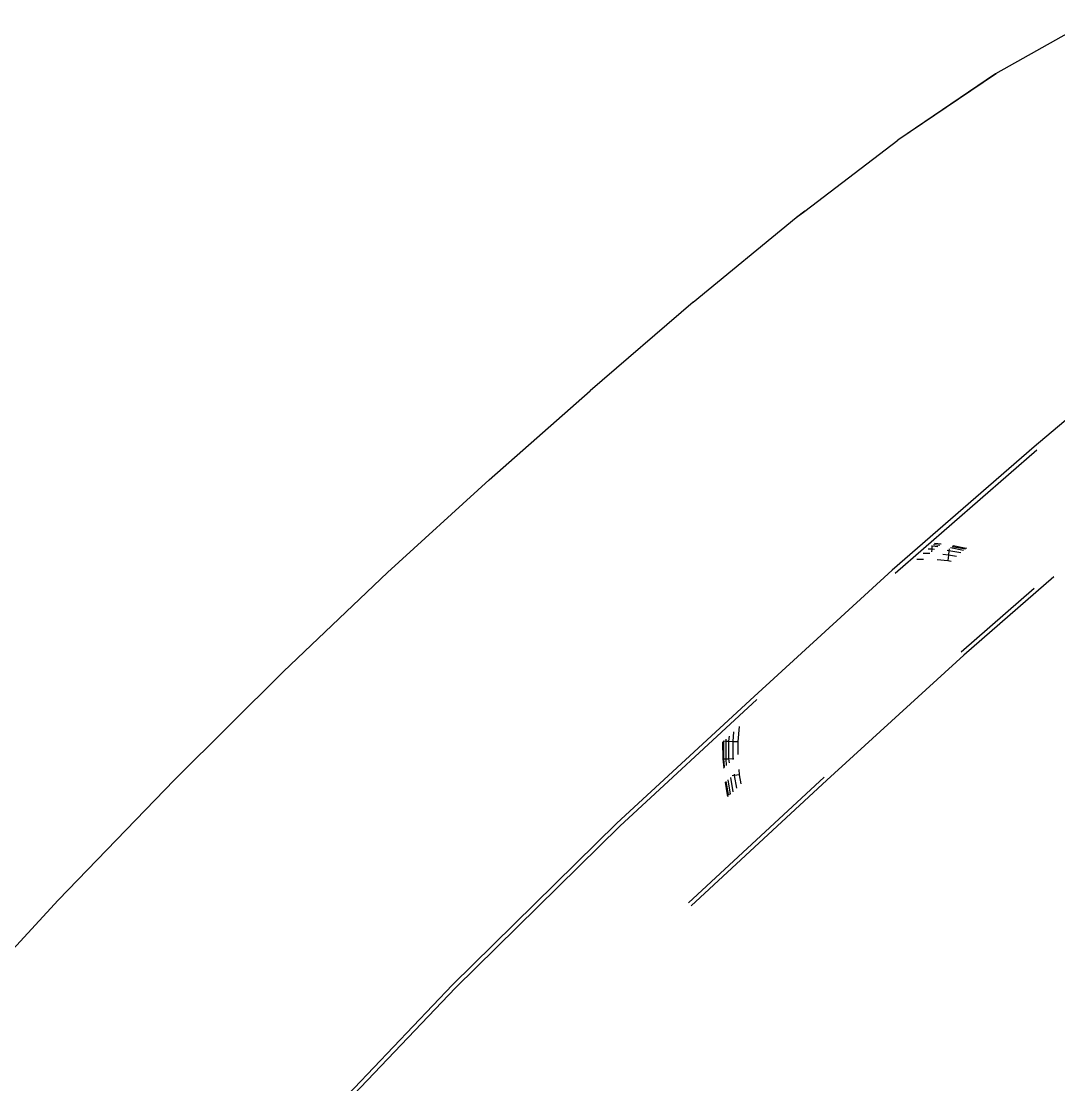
# Model space of a CAD drawing. Header units: millimetres. Extents: x -41292 to 298682, y -22072 to 33155.
# Drawn here: x 30873.8 to 31005.2, y -9578.3 to -9443.6 of the extents above; entities that cross this region are included whole.
import ezdxf

# ---------------------------------------------------------------- set-up
doc = ezdxf.new("R2010")
doc.units = ezdxf.units.MM

# ---------------------------------------------------------------- blocks, each defined once
blk = doc.blocks.new('rmfnasesx')
for p, q in [((58472.3, 6068.78), (58460.45, 6062.14)), ((58460.45, 6062.14), (58448.06, 6053.72)), ((58460.45, 6062.08), (58448.09, 6053.71)), ((58460.45, 6062.08), (58460.45, 6062.14)), ((58460.45, 6062.08), (58460.52, 6062.12)), ((58436.29, 6044.72), (58448.06, 6053.72)), ((58435.22, 6043.93), (58436.29, 6044.72)), ((58436.29, 6044.72), (58435.24, 6043.92)), ((58422.18, 6033.2), (58435.22, 6043.93)), ((58422.18, 6033.2), (58409.14, 6021.98)), ((58484.78, 6031.28), (58465.34, 6014.9)), ((58396.34, 6010.71), (58409.14, 6021.98)), ((58465.34, 6014.9), (58447.38, 5999.28)), ((58465.68, 6014.49), (58447.73, 5998.88)), ((58383.48, 5999), (58396.34, 6010.71)), ((58452.61, 6002.53), (58453.39, 6002.46)), ((58452.77, 6002.67), (58452.73, 6002.64)), ((58453.51, 6002.57), (58452.77, 6002.67)), ((58453.55, 6002.6), (58453.51, 6002.57)), ((58452.15, 6001.39), (58451.28, 6001.39)), ((58452.41, 6001.93), (58451.91, 6001.93)), ((58452.43, 6002.32), (58452.36, 6002.32)), ((58452.39, 6001.6), (58452.41, 6001.93)), ((58452.41, 6001.93), (58452.43, 6002.32)), ((58452.74, 6001.9), (58452.41, 6001.93)), ((58452.43, 6002.32), (58452.43, 6002.38)), ((58453.15, 6002.25), (58452.43, 6002.32)), ((58454.49, 6001.2), (58453.77, 6001.26)), ((58454.55, 6001.74), (58454.33, 6001.76)), ((58454.49, 6001.2), (58454.4, 6000.51)), ((58454.55, 6001.74), (58454.49, 6001.2)), ((58455.52, 6001.01), (58454.49, 6001.2)), ((58454.59, 6001.98), (58454.55, 6001.74)), ((58456.04, 6001.47), (58454.55, 6001.74)), ((58456.41, 6001.79), (58454.73, 6002.1)), ((58454.95, 6002.29), (58456.64, 6001.99)), ((58455.06, 6002.39), (58455.1, 6002.42)), ((58455.1, 6002.42), (58456.75, 6002.09)), ((58456.79, 6002.12), (58456.75, 6002.09)), ((58450.48, 6000.69), (58451.35, 6000.69)), ((58453.04, 6000.63), (58454.4, 6000.51)), ((58454.4, 6000.51), (58454.84, 6000.43)), ((58370.29, 5986.47), (58383.48, 5999)), ((58447.38, 5999.28), (58429.89, 5983.3)), ((58467.84, 5998.43), (58456.43, 5988.51)), ((58465.35, 5996.96), (58456.1, 5988.92)), ((58456.43, 5988.51), (58439.09, 5972.68)), ((58370.29, 5986.47), (58356.49, 5972.76)), ((58429.89, 5983.3), (58412.52, 5967.25)), ((58430.23, 5982.91), (58412.88, 5966.86)), ((58426.72, 5978.28), (58426.66, 5977.63)), ((58427.29, 5978.81), (58427.19, 5977.61)), ((58427.87, 5977.58), (58428.03, 5979.49)), ((58425.91, 5977.53), (58425.95, 5977.56)), ((58425.91, 5977.53), (58425.91, 5975.38)), ((58425.95, 5975.38), (58425.91, 5977.53)), ((58426.06, 5977.66), (58426.29, 5977.65)), ((58426.06, 5975.38), (58426.06, 5977.66)), ((58426.31, 5977.9), (58426.29, 5977.65)), ((58426.29, 5977.65), (58426.29, 5975.39)), ((58426.29, 5977.65), (58426.66, 5977.63)), ((58426.66, 5977.63), (58426.66, 5975.41)), ((58426.66, 5977.63), (58427.19, 5977.61)), ((58427.19, 5977.61), (58427.19, 5975.44)), ((58427.19, 5977.61), (58427.87, 5977.58)), ((58427.86, 5975.95), (58427.87, 5977.58)), ((58425.91, 5975.38), (58425.95, 5975.38)), ((58425.91, 5975.38), (58426.04, 5974.26)), ((58425.95, 5975.38), (58426.04, 5974.26)), ((58425.95, 5975.38), (58426.06, 5975.38)), ((58426.04, 5974.26), (58426.01, 5974.23)), ((58426.06, 5975.38), (58426.29, 5975.39)), ((58426.15, 5974.36), (58426.06, 5975.38)), ((58426.29, 5975.39), (58426.66, 5975.41)), ((58426.29, 5975.39), (58426.36, 5974.55)), ((58426.66, 5975.41), (58427.19, 5975.44)), ((58426.66, 5975.41), (58426.71, 5974.88)), ((58427.19, 5975.44), (58427.2, 5975.33)), ((58427.19, 5975.44), (58427.32, 5975.44)), ((58438.75, 5973.07), (58421.57, 5957.19)), ((58426.88, 5973.04), (58427.19, 5971.24)), ((58427.37, 5973.27), (58427.09, 5973.23)), ((58427.35, 5973.48), (58427.37, 5973.27)), ((58428.04, 5973.36), (58427.37, 5973.27)), ((58427.37, 5973.27), (58427.65, 5971.67)), ((58428.04, 5973.36), (58427.98, 5974.06)), ((58428.24, 5972.22), (58428.04, 5973.36)), ((58356.49, 5972.76), (58341.79, 5957.49)), ((58439.09, 5972.68), (58421.92, 5956.79)), ((58426.22, 5972.43), (58426.49, 5970.85)), ((58426.25, 5972.46), (58426.53, 5970.86)), ((58426.64, 5970.88), (58426.35, 5972.55)), ((58426.55, 5972.74), (58426.85, 5970.93)), ((58426.53, 5970.86), (58426.49, 5970.85)), ((58426.49, 5970.85), (58426.54, 5970.65)), ((58426.64, 5970.88), (58426.53, 5970.86)), ((58426.57, 5970.68), (58426.53, 5970.86)), ((58426.85, 5970.93), (58426.64, 5970.88)), ((58426.67, 5970.76), (58426.64, 5970.88)), ((58412.52, 5967.25), (58391.7, 5946.78)), ((58412.88, 5966.86), (58392.07, 5946.4)), ((58341.79, 5957.49), (58326.56, 5941.01)), ((58391.7, 5946.78), (58363.94, 5917.67)), ((58392.07, 5946.4), (58364.32, 5917.3))]:
    blk.add_line(p, q)

msp = doc.modelspace()

# ---------------------------------------------------------------- block references
msp.add_blockref('rmfnasesx', (-27463.27, -15512.43))

doc.saveas('drawing.dxf')
